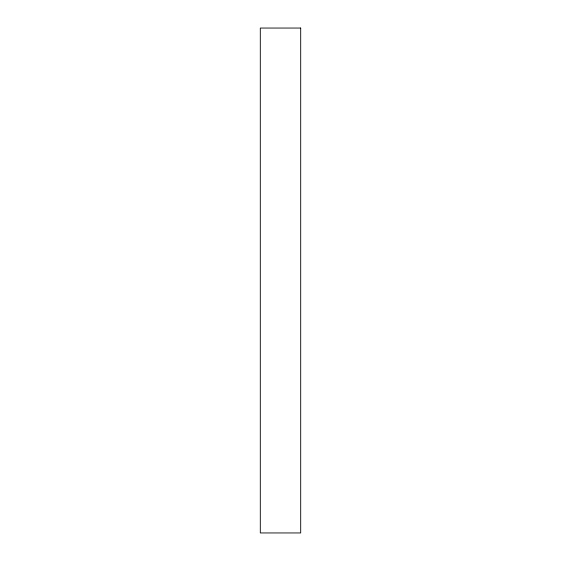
<?xml version="1.0" encoding="UTF-8"?>
<svg xmlns="http://www.w3.org/2000/svg" width="561" height="561" viewBox="0 0 561 561"><rect width="100%" height="100%" fill="white"/><g stroke="black" fill="none" stroke-linecap="round" stroke-linejoin="round"><path stroke-width="0.84" d="M300.696 28.05L260.304 28.05L260.304 532.95L300.696 532.95L300.696 28.05"/></g></svg>
